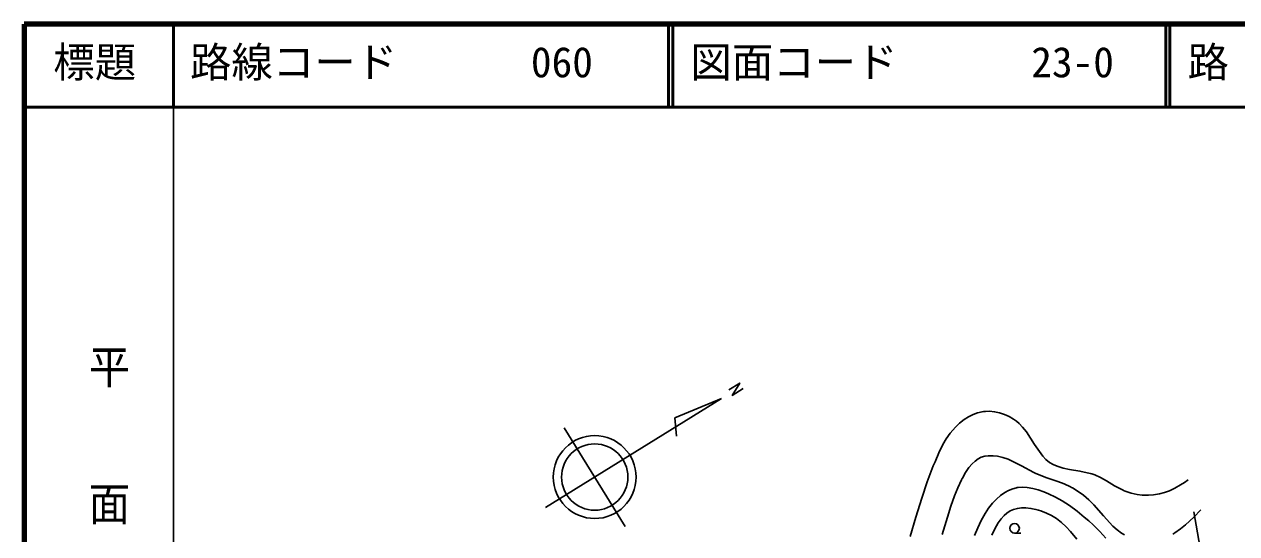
# Model space of a CAD drawing. Units: millimetres, scale not verified. Extents: x 40000 to 680000, y 20000 to 380000.
# Drawn here: x 40000 to 186320, y 318540 to 380000 of the extents above; entities that cross this region are included whole.
import ezdxf
from ezdxf.enums import TextEntityAlignment as Align

# ---------------------------------------------------------------- set-up
doc = ezdxf.new("R2010")
doc.units = ezdxf.units.MM
doc.header["$LTSCALE"] = 1000
for name, color, linetype, lineweight in [('M-BGD', 7, 'Continuous', 25), ('M-TTL', 2, 'Continuous', 140), ('M-TTL-BAND', 7, 'Continuous', 25), ('M-TTL-LINE', 7, 'Continuous', 50)]:
    doc.layers.add(name, color=color, linetype=linetype, lineweight=lineweight)
doc.layers.add('M-TTL-TXT', color=7, linetype='Continuous')
doc.styles.add('@ＭＳ 明朝', font='')
doc.styles.add('ＭＳ ゴシック', font='')
doc.styles.get('@ＭＳ 明朝').set_extended_font_data('@MS Mincho')
doc.styles.get('ＭＳ ゴシック').set_extended_font_data('MS Gothic')

msp = doc.modelspace()

# ---------------------------------------------------------------- linework, layer by layer
at = {"layer": 'M-BGD'}
for p, q in [((124146, 334847), (102886, 321694)), ((124146, 334847), (118518, 332541)), ((118518, 332541), (118720, 330314)), ((112522, 319424), (105156, 331330)), ((182887, 311155), (181132, 321168)), ((159516, 318623), (160266, 318623))]:
    msp.add_line(p, q, dxfattribs=at)
for points in [[(125023, 335903), (126336, 336715), (125441, 335220), (126754, 336042)], [(146923, 318188), (147585, 320524), (148306, 322843), (148971, 324787), (149698, 326712), (149767, 326885), (149908, 327232), (150358, 328285), (150863, 329311), (151248, 329969), (151739, 330677), (152044, 331053), (152375, 331413), (152855, 331866), (153445, 332324), (153935, 332633), (154521, 332926), (155052, 333121), (155595, 333252), (155752, 333276), (155989, 333301), (156502, 333318), (157103, 333265), (157698, 333139), (158280, 332944), (158840, 332686), (159371, 332371), (159728, 332112), (160063, 331828), (160485, 331389), (160939, 330819), (161928, 329298), (162917, 327883), (163293, 327486), (163708, 327146), (164154, 326880), (164638, 326673), (165366, 326457), (166137, 326299), (167390, 326089), (168633, 325815), (168852, 325749), (169175, 325635), (169866, 325317), (170605, 324903), (171550, 324337), (172596, 323784), (172751, 323716), (172987, 323621), (173576, 323431), (174289, 323279), (174915, 323207), (175654, 323193), (176285, 323238), (177012, 323358), (177618, 323518), (178202, 323729), (178855, 324040), (179522, 324431), (179997, 324740), (180468, 325060)], [(172777, 318395), (172401, 318620), (171873, 319009), (171385, 319443), (170244, 320689), (169056, 322037), (168455, 322634), (167817, 323179), (167200, 323629), (166494, 324064), (166373, 324130), (166251, 324195), (165499, 324545), (164719, 324840), (163391, 325289), (162082, 325800), (161997, 325840), (161827, 325921), (160347, 326733), (158734, 327540), (158097, 327749), (157441, 327896), (156915, 327956), (156336, 327951), (155904, 327886), (155495, 327761), (155131, 327584), (154739, 327311), (154378, 326976), (154002, 326534), (153581, 325916), (153209, 325257), (153175, 325190), (153107, 325057), (152646, 324073), (152257, 323098), (151829, 321866), (151406, 320545), (150779, 318460)], [(170530, 317987), (169798, 318793), (168980, 319596), (168452, 320077), (167912, 320548), (167068, 321245), (166132, 321934), (165703, 322224), (165265, 322505), (164452, 322964), (163608, 323368), (163024, 323603), (162359, 323828), (161694, 324003), (161020, 324118), (160503, 324152), (159941, 324120), (159841, 324105), (159740, 324087), (159290, 323969), (158793, 323766), (158317, 323501), (157811, 323142), (157338, 322729), (156857, 322228), (156375, 321618), (155953, 320979), (155480, 320123), (155065, 319238), (154686, 318335)], [(156782, 318381), (157136, 319135), (157542, 319855), (157879, 320335), (158257, 320760), (158572, 321034), (158976, 321294), (159360, 321461), (159842, 321590), (160350, 321654), (160876, 321657), (161486, 321596), (162092, 321472), (162389, 321389), (162680, 321294), (163348, 321036), (163975, 320723), (164564, 320360), (165180, 319896), (165750, 319378), (166277, 318813), (167008, 317899)], [(182004, 321426), (181124, 320520), (180141, 319601), (179549, 319125), (178845, 318649), (178600, 318507)]]:
    msp.add_lwpolyline(points, dxfattribs=at)
for centre, radius in [((108839, 325377), 5000), ((108839, 325377), 4000), ((159516, 319193), 570)]:
    msp.add_circle(centre, radius, dxfattribs=at)
at = {"layer": 'M-TTL'}
for p, q in [((40000, 380000), (40000, 20000)), ((680000, 380000), (40000, 380000))]:
    msp.add_line(p, q, dxfattribs=at)
at = {"layer": 'M-TTL-BAND'}
msp.add_line((58000, 370000), (58000, 20000), dxfattribs=at)
at = {"layer": 'M-TTL-LINE'}
for p, q in [((58000, 380000), (58000, 370000)), ((117750, 380000), (117750, 370000)), ((118250, 380000), (118250, 370000)), ((177750, 380000), (177750, 370000)), ((178250, 380000), (178250, 370000)), ((40000, 370000), (680000, 370000))]:
    msp.add_line(p, q, dxfattribs=at)

# ---------------------------------------------------------------- texts
at = {"layer": 'M-TTL-BAND', "style": '@ＭＳ 明朝', "width": 1.1}
msp.add_text('平\u3000\u3000面\u3000\u3000図', height=3666, rotation=270, dxfattribs=at).set_placement((47277, 341475), align=Align.BOTTOM_LEFT)
at = {"layer": 'M-TTL-TXT', "style": 'ＭＳ ゴシック'}
for s, p in [('標題', (43500, 372500)), ('路線コード', (60000, 372500)), ('図面コード', (120380, 372500)), ('路 線 名', (180380, 372500)), ('060', (101142, 372500)), ('23-0', (161521, 372500))]:
    msp.add_text(s, height=3666, dxfattribs=at).set_placement(p, align=Align.BOTTOM_LEFT)

doc.saveas('drawing.dxf')
